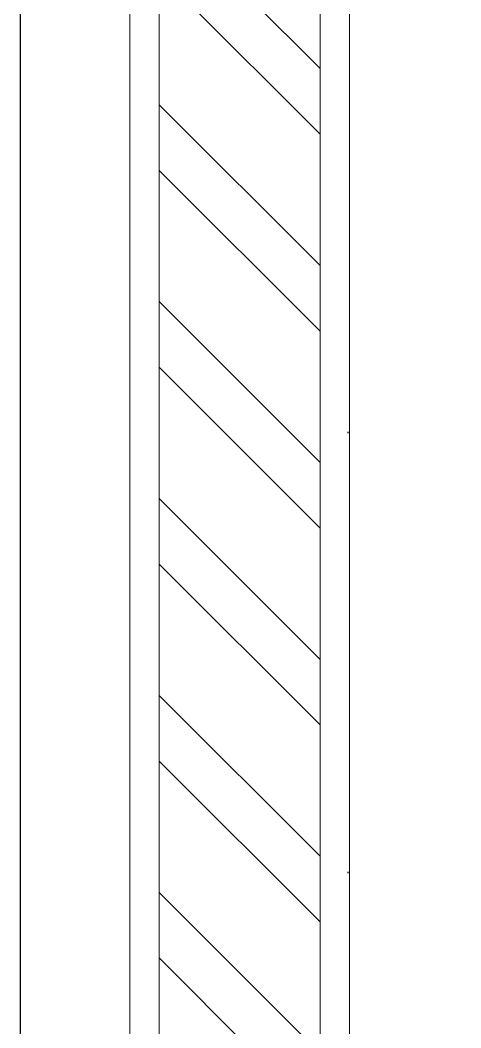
# Model space of a CAD drawing. Header units: millimetres. Extents: x -12161372 to 46643, y -9506984 to 15358.
# Drawn here: x 12309.2 to 12339.3, y 14327.4 to 14396.4 of the extents above; entities that cross this region are included whole.
import ezdxf

# ---------------------------------------------------------------- set-up
doc = ezdxf.new("R2010")
doc.units = ezdxf.units.MM
doc.linetypes.add('ACAD_ISO07W100', pattern=[3, 0, -3])
doc.layers.add('arsiran', color=202, linetype='Continuous', lineweight=0)
doc.layers.add('dinding', color=110, linetype='Continuous', lineweight=9)
doc.layers.add('lahan', color=253, linetype='Continuous', plot=False)
doc.layers.add('lantai', color=9, linetype='Continuous')

# ---------------------------------------------------------------- blocks, each defined once
blk = doc.blocks.new('*U10')
at = {"layer": 'arsiran'}
h = blk.add_hatch(dxfattribs=at)
h.set_pattern_fill('ANSI32', color=256)
h.set_pattern_definition([(45, (-2274.681, -4513.269), (-6.735192, 6.735192), []), (45, (-2270.191, -4513.269), (-6.735192, 6.735192), [])])
h.paths.add_polyline_path([(0, 5.5), (0, -5.5), (270, -5.5), (270, 5.5)])
blk.add_lwpolyline([(0, -5.5), (270, -5.5), (270, 5.5), (0, 5.5)], close=True, dxfattribs=at)
at = {"layer": 'dinding'}
blk.add_lwpolyline([(0, -7.5), (270, -7.5), (270, 7.5), (0, 7.5)], close=True, dxfattribs=at)

msp = doc.modelspace()

# ---------------------------------------------------------------- linework, layer by layer
at = {"layer": 'lahan', "linetype": 'ACAD_ISO07W100', "ltscale": 10}
msp.add_lwpolyline([(12331.589, 14585.301), (12901.683, 14585.301), (12901.683, 14307.924), (12331.589, 14307.924)], close=True, dxfattribs=at)
at = {"layer": 'lantai'}
msp.add_lwpolyline([(12309.183, 14292.932), (13509.183, 14292.932), (13509.183, 15292.932), (12309.183, 15292.932)], close=True, dxfattribs=at)

# ---------------------------------------------------------------- block references
at = {"layer": 'dinding', "rotation": 270}
msp.add_blockref('*U10', (12324.183, 14577.932), dxfattribs=at)

doc.saveas('drawing.dxf')
